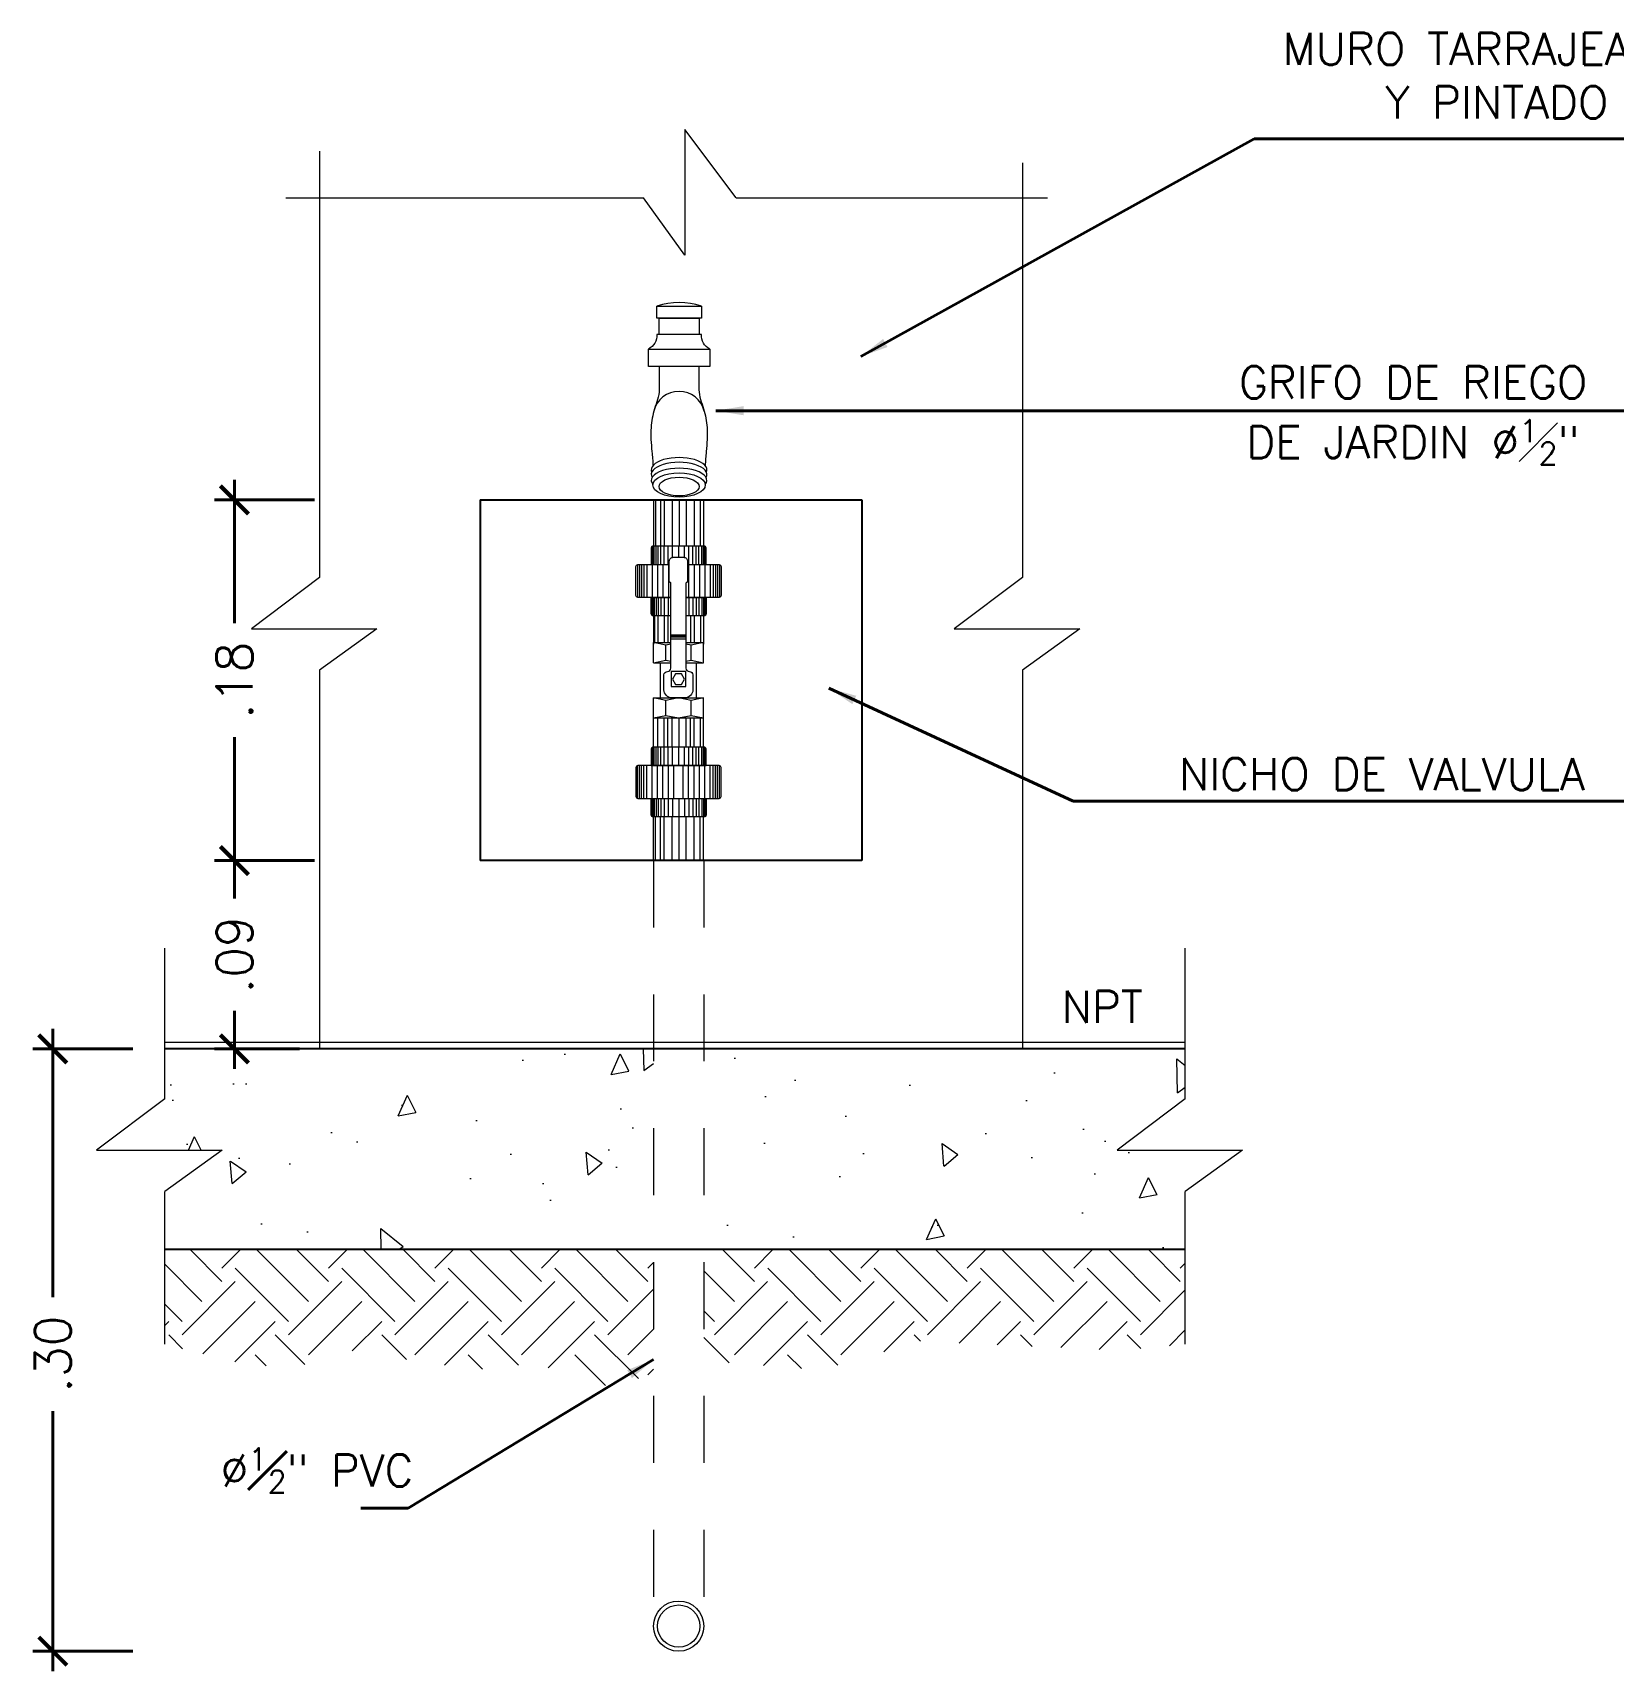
# Model space of a CAD drawing. Header units: millimetres. Extents: x 821 to 906, y 83 to 185.
# Drawn here: x 851.047 to 853.408, y 136.636 to 139.084 of the extents above; entities that cross this region are included whole.
import ezdxf

# ---------------------------------------------------------------- set-up
doc = ezdxf.new("R2010")
doc.units = ezdxf.units.MM
doc.linetypes.add('HIDDEN', pattern=[0.375, 0.25, -0.125])
for name, color, linetype, lineweight in [('A-COTAS', 1, 'Continuous', 25), ('COTAS', 22, 'Continuous', 20), ('IE-circuito alumbrado', 30, 'Continuous', 40), ('IS-DETALLES 3', 1, 'Continuous', 15), ('IS-DETALLES-0', 253, 'Continuous', 13), ('IS-DETALLES-1', 3, 'Continuous', 20), ('IS-DETALLES-2', 5, 'Continuous', 25), ('IS-LLAMADAS', 95, 'Continuous', 15), ('IS-TEXTO', 2, 'Continuous', 20), ('TEXTO3', 131, 'Continuous', 9)]:
    doc.layers.add(name, color=color, linetype=linetype, lineweight=lineweight)
doc.styles.add('ROMANS', font='romans.shx', dxfattribs={"height": 0.09})
doc.dimstyles.new('cota 50 Romans', dxfattribs={"dimtxt": 0.118, "dimasz": 0.07, "dimexe": 0.05, "dimexo": 0.05, "dimgap": 0.05, "dimtad": 0, "dimzin": 4, "dimdsep": 46, "dimtxsty": 'ROMANS', "dimblk": 'ARCHTICK', "dimcen": 0.09, "dimdle": 0.05, "dimclrd": 256, "dimclre": 256, "dimclrt": 7, "dimadec": 0, "dimazin": 0, "dimtfac": 1, "dimtofl": 0, "dimtmove": 2, "dimatfit": 3, "dimfxl": 0.2, "dimfxlon": 1, "dimtolj": 1, "dimtzin": 0, "dimarcsym": 0})

# ---------------------------------------------------------------- blocks, each defined once
blk = doc.blocks.new('_ARCHTICK')
at = {"color": 0, "linetype": 'ByBlock', "const_width": 0.15}
blk.add_lwpolyline([(-0.5, -0.5), (0.5, 0.5)], dxfattribs=at)
blk = doc.blocks.new('*D143')
at = {"layer": 'A-COTAS', "lineweight": -2, "transparency": 16777216}
for p, q in [((482.9872, 116.8268), (482.9872, 116.1572)), ((483.1872, 116.7768), (482.9372, 116.7768)), ((482.9872, 115.2236), (482.9872, 115.8729)), ((483.1872, 115.2736), (482.9372, 115.2736))]:
    blk.add_line(p, q, dxfattribs=at)
at = {"layer": 'Defpoints', "color": 0, "transparency": 16777216}
for p in [(483.2665, 116.7768), (482.9872, 115.2736), (483.653, 115.2736)]:
    blk.add_point(p, dxfattribs=at)
at = {"layer": 'A-COTAS', "lineweight": -2, "transparency": 16777216, "xscale": 0.07, "yscale": 0.07, "zscale": 0.07}
for p, rotation in [((482.9872, 116.7768), 90), ((482.9872, 115.2736), 270)]:
    blk.add_blockref('_ARCHTICK', p, dxfattribs=dict(at, rotation=rotation))
at = {"layer": 'A-COTAS', "color": 7, "transparency": 16777216, "insert": (482.9872, 116.0151), "char_height": 0.09, "attachment_point": 5, "rotation": 90, "style": 'ROMANS'}
blk.add_mtext('\\A1;.30', dxfattribs=at)
blk = doc.blocks.new('*D144')
at = {"layer": 'A-COTAS', "lineweight": -2, "transparency": 16777216}
for p, q in [((483.4404, 118.1968), (483.4404, 117.8389)), ((483.6404, 118.1468), (483.3904, 118.1468)), ((483.4404, 117.1968), (483.4404, 117.5546)), ((483.6404, 117.2468), (483.3904, 117.2468))]:
    blk.add_line(p, q, dxfattribs=at)
at = {"layer": 'Defpoints', "color": 0, "transparency": 16777216}
for p in [(483.4404, 118.1468), (484.0539, 118.1468), (484.0539, 117.2468)]:
    blk.add_point(p, dxfattribs=at)
at = {"layer": 'A-COTAS', "lineweight": -2, "transparency": 16777216, "xscale": 0.07, "yscale": 0.07, "zscale": 0.07}
for p, rotation in [((483.4404, 118.1468), 90), ((483.4404, 117.2468), 270)]:
    blk.add_blockref('_ARCHTICK', p, dxfattribs=dict(at, rotation=rotation))
at = {"layer": 'A-COTAS', "color": 7, "transparency": 16777216, "insert": (483.4404, 117.6968), "char_height": 0.09, "attachment_point": 5, "rotation": 90, "style": 'ROMANS'}
blk.add_mtext('\\A1;.18', dxfattribs=at)
blk = doc.blocks.new('*D145')
at = {"layer": 'A-COTAS', "lineweight": -2, "transparency": 16777216}
for p, q in [((483.4404, 117.2968), (483.4404, 117.1518)), ((483.6404, 117.2468), (483.3904, 117.2468)), ((483.4404, 116.7268), (483.4404, 116.8718)), ((483.603, 116.7768), (483.3904, 116.7768))]:
    blk.add_line(p, q, dxfattribs=at)
at = {"layer": 'Defpoints', "color": 0, "transparency": 16777216}
for p in [(483.4404, 117.2468), (484.0539, 117.2468), (483.653, 116.7768)]:
    blk.add_point(p, dxfattribs=at)
at = {"layer": 'A-COTAS', "lineweight": -2, "transparency": 16777216, "xscale": 0.07, "yscale": 0.07, "zscale": 0.07}
for p, rotation in [((483.4404, 117.2468), 90), ((483.4404, 116.7768), 270)]:
    blk.add_blockref('_ARCHTICK', p, dxfattribs=dict(at, rotation=rotation))
at = {"layer": 'A-COTAS', "color": 7, "transparency": 16777216, "insert": (483.4404, 117.0118), "char_height": 0.09, "attachment_point": 5, "rotation": 90, "style": 'ROMANS'}
blk.add_mtext('\\A1;.09', dxfattribs=at)
blk = doc.blocks.new('VALVULA DETALLE PLANTA')
at = {"layer": 'IS-DETALLES-1'}
for p, q in [((-0.00625, 0.03625), (-0.0125, 0.0375)), ((-0.0125, 0.0275), (-0.0125, 0.0375)), ((-0.0125, 0.0375), (-0.00378, 0.0375)), ((-0.00378, 0.03674), (-0.00625, 0.03625)), ((-0.00625, 0.02875), (-0.00625, 0.03625)), ((0.00372, 0.0375), (0.0125, 0.0375)), ((0.00625, 0.03625), (0.00372, 0.03676)), ((0.0125, 0.0375), (0.00625, 0.03625)), ((0.00625, 0.02875), (0.00625, 0.03625)), ((0.0125, 0.0275), (0.0125, 0.0375)), ((-0.0125, 0.0275), (-0.00625, 0.02875)), ((-0.0125, 0.0275), (-0.009, 0.0275)), ((-0.009, 0.01), (-0.009, 0.0275)), ((-0.009, 0.0275), (-0.00378, 0.0275)), ((-0.00625, 0.02875), (-0.00378, 0.02826)), ((0.00372, 0.02824), (0.00625, 0.02875)), ((0.00372, 0.0275), (0.011, 0.0275)), ((0.00625, 0.02875), (0.0125, 0.0275)), ((0.009, 0.01), (0.009, 0.0275)), ((0.011, 0.0275), (0.0125, 0.0275)), ((-0.00625, 0.00875), (-0.0125, 0.01)), ((-0.0125, 0), (-0.0125, 0.01)), ((-0.0125, 0.01), (-0.009, 0.01)), ((-0.009, 0.01), (0.0085, 0.01)), ((0, 0.01), (-0.00625, 0.00875)), ((-0.00625, 0.00125), (-0.00625, 0.00875)), ((0.00625, 0.00875), (0, 0.01)), ((0.0125, 0.01), (0.00625, 0.00875)), ((0.00625, 0.00125), (0.00625, 0.00875)), ((0.0085, 0.01), (0.0125, 0.01)), ((0.0125, 0), (0.0125, 0.01)), ((-0.0125, 0), (-0.00625, 0.00125)), ((-0.0125, 0), (0.0125, 0)), ((-0.00625, 0.00125), (0, 0)), ((0, 0), (0.00625, 0.00125)), ((0.00625, 0.00125), (0.0125, 0))]:
    blk.add_line(p, q, dxfattribs=at)
blk.add_lwpolyline([(-0.0007, 0.01), (-0.00321, 0.01, -0.414214), (-0.00721, 0.014), (-0.00721, 0.0214, -0.414214), (-0.00549, 0.02312), (-0.00549, 0.02312, 0.414214), (-0.00378, 0.02484), (-0.00378, 0.0671, 0.414214), (-0.00418, 0.0675), (-0.00418, 0.0675, -0.414214), (-0.00457, 0.0679), (-0.00457, 0.078, -0.414214), (-0.00257, 0.08), (0.00252, 0.08, -0.414214), (0.00452, 0.078), (0.00452, 0.0679, -0.414214), (0.00412, 0.0675), (0.00412, 0.0675, 0.414214), (0.00372, 0.0671), (0.00372, 0.03193), (0.00372, 0.02484, 0.414214), (0.00544, 0.02312), (0.00544, 0.02312, -0.414214), (0.00715, 0.0214), (0.00715, 0.014, -0.414214), (0.00315, 0.01)], format="xyb", close=True, dxfattribs=at)
for points in [[(0.00372, 0.04113), (-0.00378, 0.04113)], [(0.00372, 0.04077), (-0.00378, 0.04077)], [(0.00372, 0.04017), (-0.00378, 0.04017)], [(0.00372, 0.03915), (-0.00378, 0.03915)]]:
    blk.add_lwpolyline(points, dxfattribs=at)
for points in [[(-0.00365, 0.01562), (0.00365, 0.01562), (0.00365, 0.02312), (-0.00365, 0.02312)], [(-0.00303, 0.01929), (-0.00153, 0.01669), (0.00147, 0.01669), (0.00297, 0.01929), (0.00147, 0.02189), (-0.00153, 0.02189)]]:
    blk.add_lwpolyline(points, close=True, dxfattribs=at)
blk = doc.blocks.new('GRIFO BOTON FRENTE')
at = {"layer": 'IS-DETALLES-1'}
for p, q in [((-0.00991, 0.02949), (-0.00991, 0.01809)), ((0.00991, 0.02949), (0.00991, 0.01809))]:
    blk.add_line(p, q, dxfattribs=at)
for points in [[(-0.011, 0.05968), (0.0111, 0.05968), (0.0111, 0.05372), (-0.011, 0.05372)], [(-0.00984, 0.05372), (0.00995, 0.05372), (0.00995, 0.04564), (-0.00984, 0.04564)], [(-0.0153, 0.03834), (0.0153, 0.03834), (0.0153, 0.02969), (-0.0153, 0.02969)]]:
    blk.add_lwpolyline(points, close=True, dxfattribs=at)
blk.add_lwpolyline([(0.0111, 0.04564), (-0.011, 0.04564, -0.292678), (-0.0153, 0.03834), (0.0153, 0.03834, -0.294537)], format="xyb", close=True, dxfattribs=at)
for centre, radius, start, end in [((0.00005, 0.0288), 0.0328, 70.313, 109.687), ((0, 0.00439), 0.01293, 13.43029, 166.56971)]:
    blk.add_arc(centre, radius, start, end, dxfattribs=at)
for centre, start_param, end_param in [((0, -0.02174), 6.087128, 9.620836), ((0, -0.02706), 5.939097, 9.768867), ((0, -0.02411), 6.038566, 9.669397)]:
    blk.add_ellipse(centre, major_axis=(0.01386, 0), ratio=0.439508, start_param=start_param, end_param=end_param, dxfattribs=at)
for centre, major_axis in [((0, -0.02931), (0.01305, 0)), ((0, -0.0301), (0.00999, 0))]:
    blk.add_ellipse(centre, major_axis=major_axis, ratio=0.466647, dxfattribs=at)
for points, start_tangent, end_tangent in [([(-0.00991, 0.01809), (-0.01222, 0.00866), (-0.01393, -0.00075), (-0.01354, -0.0127), (-0.01305, -0.01969)], (-0.00753, -0.999972), (-0.005201, -0.999986)), ([(0.00991, 0.01809), (0.01222, 0.00866), (0.01393, -0.00075), (0.01354, -0.0127), (0.01305, -0.01969)], (0.00753, -0.999972), (0.005201, -0.999986))]:
    blk.add_spline(points, degree=3, dxfattribs=dict(at, start_tangent=start_tangent, end_tangent=end_tangent))
blk = doc.blocks.new('4fefew')
at = {"layer": 'IS-DETALLES-0'}
h = blk.add_hatch(dxfattribs=at)
h.set_pattern_fill('AR-CONC', color=256, scale=0.075164, angle=45, style=0)
h.set_pattern_definition([(95, (357.40905, -145.20393), (0.4145663, 0.3478624), [0.0563727, -0.6200996]), (40, (357.40905, -145.20393), (-0.4735247, 0.3260357), [0.0450982, -0.4960797]), (145.4514, (357.4436, -145.17494), (-0.0589579, 0.6738982), [0.0479094, -0.5270036]), (91.1842, (357.30275, -145.0976), (0.6551958, 0.4792534), [0.084559, -0.9301494]), (141.6356, (357.35735, -145.0577), (-0.02097, 1.0144918), [0.0718641, -0.7905052]), (36.1842, (357.30275, -145.0976), (-0.0209707, 1.0144917), [0.0676472, -0.7441195]), (66, (357.38247, -145.07106), (0.5312349, 0.1032616), [0.0563727, -0.6200996]), (11, (357.3825, -145.07106), (-0.2560888, 0.5147266), [0.0450982, -0.4960797]), (116.4514, (357.42674, -145.06245), (0.2751466, 0.617988), [0.0479094, -0.5270036]), (82.5, (357.40905, -145.20393), (-0.1704659, 0.1833915), [0, -0.4900666, 0, -0.50359605, 0, -0.49795878]), (52.5, (357.40905, -145.20393), (-0.06980664, 0.34944263), [0, -0.2871249, 0, -0.47879207, 0, -0.18978806]), (12.5, (357.29053, -145.32245), (0.29570722, 0.27173198), [0, -0.18790897, 0, -0.586276, 0, -0.77794316]), (2.5, (357.23738, -145.3756), (0.2567513, 0.36316026), [0, -0.24428167, 0, -0.3893474, 0, -0.5524524])])
h.paths.add_polyline_path([(484.6117, 116.2757), (485.8134, 116.2757), (485.8134, 116.4212), (485.9566, 116.5243), (485.6431, 116.5243), (485.8134, 116.6521), (485.8134, 116.7768), (484.6117, 116.7768)])
h.paths.add_polyline_path([(483.2665, 116.7768), (483.2665, 116.6521), (483.0963, 116.5243), (483.4097, 116.5243), (483.2665, 116.4212), (483.2665, 116.2757), (484.4864, 116.2757), (484.4864, 116.7768)])
h = blk.add_hatch(dxfattribs=at)
h.set_pattern_fill('EARTH', color=256, scale=0.751636, angle=45, style=0)
h.set_pattern_definition([(45, (357.40905, -145.20393), (2e-17, 0.26574342), [0.18790897, -0.18790897]), (45, (357.35922, -145.1541), (2e-17, 0.26574342), [0.18790897, -0.18790897]), (45, (357.3094, -145.10427), (2e-17, 0.26574342), [0.18790897, -0.18790897]), (135, (357.3094, -145.07106), (-0.26574342, 3e-17), [0.18790897, -0.18790897]), (135, (357.35922, -145.02123), (-0.26574342, 3e-17), [0.18790897, -0.18790897]), (135, (357.40905, -144.9714), (-0.26574342, 3e-17), [0.18790897, -0.18790897])])
h.paths.add_polyline_path([(484.4864, 116.2757), (483.2665, 116.2757), (483.2665, 116.0399), (483.4435, 115.9949), (483.5836, 115.9786), (483.727, 116.0242), (483.8703, 116.0014), (484.043, 115.9754), (484.1864, 115.9917), (484.3749, 115.9339), (484.4864, 115.9644)])
h.paths.add_polyline_path([(484.6117, 116.2757), (484.6117, 115.9981), (484.9033, 115.9754), (485.1509, 116.047), (485.6559, 116.0242), (485.8134, 116.0399), (485.8134, 116.2757)])
at = {"layer": 'COTAS'}
for p, q in [((483.2665, 116.6521), (483.2665, 117.028)), ((483.2665, 116.0399), (483.2665, 116.4212))]:
    blk.add_line(p, q, dxfattribs=at)
blk.add_lwpolyline([(483.2665, 116.6521), (483.0963, 116.5243), (483.4097, 116.5243), (483.2665, 116.4212)], dxfattribs=at)
at = {"layer": 'IS-DETALLES 3'}
for p, q in [((483.653, 119.0175), (483.653, 117.9529)), ((485.4068, 118.9879), (485.4068, 117.9529)), ((483.5689, 118.9009), (484.4613, 118.9009)), ((484.6922, 118.9009), (485.4696, 118.9009)), ((483.653, 117.722), (483.653, 116.7768)), ((485.4068, 117.722), (485.4068, 116.7768)), ((485.8134, 116.6521), (485.8134, 117.028)), ((485.8134, 116.0399), (485.8134, 116.4212))]:
    blk.add_line(p, q, dxfattribs=at)
at = {"layer": 'IS-DETALLES 3', "linetype": 'HIDDEN', "ltscale": 0.25}
for p, q in [((484.4864, 117.2468), (484.4864, 115.3362)), ((484.6117, 117.2468), (484.6117, 115.3362))]:
    blk.add_line(p, q, dxfattribs=at)
at = {"layer": 'IS-DETALLES 3'}
for points in [[(484.6922, 118.9009), (484.5644, 119.0712), (484.5644, 118.7578), (484.4613, 118.9009)], [(483.653, 117.9529), (483.4828, 117.8251), (483.7962, 117.8251), (483.653, 117.722)], [(485.4068, 117.9529), (485.2366, 117.8251), (485.55, 117.8251), (485.4068, 117.722)], [(485.8134, 116.6521), (485.6431, 116.5243), (485.9566, 116.5243), (485.8134, 116.4212)]]:
    blk.add_lwpolyline(points, dxfattribs=at)
for radius in [0.0626, 0.0528]:
    blk.add_circle((484.5491, 115.3362), radius, dxfattribs=at)
at = {"layer": 'IS-DETALLES-0'}
for p, q in [((484.4915, 118.1468), (484.4915, 118.0318)), ((484.504, 118.1468), (484.504, 118.0318)), ((484.5128, 118.1468), (484.5128, 118.0318)), ((484.5328, 118.1468), (484.5328, 118.0318)), ((484.5503, 118.1468), (484.5503, 118.0318)), ((484.5503, 118.1468), (484.5503, 118.0318)), ((484.5678, 118.1468), (484.5678, 118.0318)), ((484.5879, 118.1468), (484.5879, 118.0318)), ((484.6029, 118.1468), (484.6029, 118.0318)), ((484.4825, 117.9854), (484.4825, 118.0307)), ((484.4848, 117.9854), (484.4848, 118.0318)), ((484.488, 117.9854), (484.488, 118.0318)), ((484.4926, 117.9854), (484.4926, 118.0318)), ((484.4976, 117.9854), (484.4976, 118.0317)), ((484.5043, 117.9854), (484.5043, 118.0318)), ((484.5129, 117.9854), (484.5129, 118.0318)), ((484.5225, 117.9854), (484.5225, 118.0318)), ((484.5334, 118.0034), (484.5334, 118.0318)), ((484.5497, 118.0037), (484.5496, 118.0318)), ((484.5496, 118.0037), (484.5496, 118.0318)), ((484.5639, 118.0033), (484.5639, 118.0318)), ((484.5748, 117.9854), (484.5748, 118.0318)), ((484.5844, 117.9854), (484.5844, 118.0318)), ((484.593, 117.9854), (484.593, 118.0318)), ((484.5997, 117.9854), (484.5997, 118.0317)), ((484.6017, 118.0318), (484.6017, 118.0318)), ((484.6067, 117.9855), (484.6066, 118.0319)), ((484.6114, 117.9855), (484.6113, 118.0319)), ((484.6145, 117.9855), (484.6144, 118.0314)), ((484.6168, 117.9855), (484.6168, 118.0295)), ((484.4825, 117.9037), (484.4825, 117.8584)), ((484.4848, 117.9037), (484.4848, 117.8574)), ((484.488, 117.9037), (484.488, 117.8574)), ((484.4926, 117.9037), (484.4926, 117.8574)), ((484.4976, 117.9038), (484.4976, 117.8574)), ((484.5043, 117.9037), (484.5043, 117.8574)), ((484.5129, 117.9037), (484.5129, 117.8574)), ((484.5225, 117.9037), (484.5225, 117.8574)), ((484.5748, 117.9037), (484.5748, 117.8574)), ((484.5844, 117.9037), (484.5844, 117.8574)), ((484.593, 117.9037), (484.593, 117.8574)), ((484.5997, 117.9038), (484.5997, 117.8574)), ((484.6067, 117.9036), (484.6066, 117.8573)), ((484.6114, 117.9036), (484.6113, 117.8573)), ((484.6145, 117.9036), (484.6144, 117.8577)), ((484.6168, 117.9036), (484.6168, 117.8596)), ((484.4887, 117.8574), (484.4887, 117.7907)), ((484.4971, 117.8574), (484.4971, 117.7907)), ((484.5125, 117.8574), (484.5125, 117.7907)), ((484.5222, 117.8574), (484.5222, 117.7907)), ((484.5785, 117.8574), (484.5785, 117.7907)), ((484.5863, 117.8574), (484.5863, 117.8573)), ((484.5881, 117.8574), (484.5881, 117.7907)), ((484.5949, 117.8574), (484.5949, 117.8573)), ((484.6017, 117.8574), (484.6017, 117.8573)), ((484.6036, 117.8574), (484.6036, 117.7907)), ((484.4971, 117.53), (484.4971, 117.6028)), ((484.5125, 117.53), (484.5125, 117.6028)), ((484.5222, 117.53), (484.5222, 117.6028)), ((484.5328, 117.53), (484.5328, 117.6028)), ((484.5503, 117.53), (484.5503, 117.6028)), ((484.5678, 117.53), (484.5678, 117.6028)), ((484.5785, 117.53), (484.5785, 117.6028)), ((484.5881, 117.53), (484.5881, 117.6028)), ((484.6036, 117.53), (484.6036, 117.6028)), ((484.4825, 117.4837), (484.4825, 117.529)), ((484.4848, 117.4837), (484.4848, 117.53)), ((484.488, 117.4837), (484.488, 117.53)), ((484.4926, 117.4837), (484.4926, 117.53)), ((484.4976, 117.4837), (484.4976, 117.53)), ((484.5043, 117.4837), (484.5043, 117.53)), ((484.5129, 117.4837), (484.5129, 117.53)), ((484.5225, 117.4837), (484.5225, 117.53)), ((484.5334, 117.4837), (484.5334, 117.53)), ((484.5496, 117.4837), (484.5496, 117.53)), ((484.5497, 117.4837), (484.5496, 117.53)), ((484.5639, 117.4837), (484.5639, 117.53)), ((484.5748, 117.4837), (484.5748, 117.53)), ((484.5844, 117.4837), (484.5844, 117.53)), ((484.5863, 117.53), (484.5863, 117.5301)), ((484.593, 117.4837), (484.593, 117.53)), ((484.5949, 117.53), (484.5949, 117.5301)), ((484.5997, 117.4837), (484.5997, 117.53)), ((484.6017, 117.53), (484.6017, 117.5301)), ((484.6067, 117.4838), (484.6066, 117.5301)), ((484.6114, 117.4838), (484.6113, 117.5301)), ((484.6145, 117.4838), (484.6144, 117.5297)), ((484.6168, 117.4838), (484.6168, 117.5278)), ((484.4825, 117.402), (484.4825, 117.3567)), ((484.4848, 117.402), (484.4848, 117.3556)), ((484.488, 117.402), (484.488, 117.3556)), ((484.4926, 117.402), (484.4926, 117.3556)), ((484.4976, 117.402), (484.4976, 117.3557)), ((484.5043, 117.402), (484.5043, 117.3557)), ((484.5129, 117.402), (484.5129, 117.3556)), ((484.5225, 117.402), (484.5225, 117.3556)), ((484.5334, 117.402), (484.5334, 117.3556)), ((484.5497, 117.402), (484.5496, 117.3556)), ((484.5496, 117.402), (484.5496, 117.3556)), ((484.5639, 117.402), (484.5639, 117.3556)), ((484.5748, 117.402), (484.5748, 117.3556)), ((484.5844, 117.402), (484.5844, 117.3556)), ((484.593, 117.402), (484.593, 117.3557)), ((484.5997, 117.402), (484.5997, 117.3557)), ((484.6067, 117.4019), (484.6066, 117.3555)), ((484.6114, 117.4019), (484.6113, 117.3555)), ((484.6145, 117.4019), (484.6144, 117.356)), ((484.6168, 117.4019), (484.6168, 117.3579)), ((484.4915, 117.2468), (484.4915, 117.3556)), ((484.504, 117.2468), (484.504, 117.3556)), ((484.5128, 117.2468), (484.5128, 117.3556)), ((484.5328, 117.2468), (484.5328, 117.3556)), ((484.5503, 117.2468), (484.5503, 117.3556)), ((484.5503, 117.2468), (484.5503, 117.3556)), ((484.5658, 117.3556), (484.5658, 117.3556)), ((484.5678, 117.2468), (484.5678, 117.3556)), ((484.5767, 117.3556), (484.5767, 117.3556)), ((484.5863, 117.3556), (484.5863, 117.3556)), ((484.5879, 117.2468), (484.5879, 117.3556)), ((484.5949, 117.3556), (484.5949, 117.3556)), ((484.6017, 117.3556), (484.6017, 117.3556)), ((484.6029, 117.2468), (484.6029, 117.3556))]:
    blk.add_line(p, q, dxfattribs=at)
for points in [[(484.4462, 117.9854), (484.4462, 117.9039)], [(484.451, 117.9854), (484.451, 117.9037)], [(484.456, 117.9854), (484.456, 117.9037)], [(484.4624, 117.9854), (484.4624, 117.9037)], [(484.4695, 117.9854), (484.4695, 117.9037)], [(484.483, 117.9854), (484.483, 117.9037)], [(484.4965, 117.9854), (484.4965, 117.9037)], [(484.5099, 117.9854), (484.5099, 117.9037)], [(484.5234, 117.9854), (484.5234, 117.9037)], [(484.5739, 117.9854), (484.5739, 117.9037)], [(484.5874, 117.9854), (484.5874, 117.9037)], [(484.6009, 117.9854), (484.6009, 117.9037)], [(484.6143, 117.9854), (484.6143, 117.9037)], [(484.6278, 117.9854), (484.6278, 117.9037)], [(484.6349, 117.9854), (484.6349, 117.9037)], [(484.6413, 117.9854), (484.6413, 117.9037)], [(484.6463, 117.9854), (484.6463, 117.9037)], [(484.6511, 117.9854), (484.6511, 117.9039)], [(484.4462, 117.402), (484.4462, 117.4835)], [(484.451, 117.402), (484.451, 117.4837)], [(484.456, 117.402), (484.456, 117.4837)], [(484.4624, 117.402), (484.4624, 117.4837)], [(484.4695, 117.402), (484.4695, 117.4837)], [(484.483, 117.402), (484.483, 117.4837)], [(484.4965, 117.402), (484.4965, 117.4837)], [(484.5099, 117.402), (484.5099, 117.4837)], [(484.5234, 117.402), (484.5234, 117.4837)], [(484.5369, 117.402), (484.5369, 117.4837)], [(484.5604, 117.402), (484.5604, 117.4837)], [(484.5739, 117.402), (484.5739, 117.4837)], [(484.5874, 117.402), (484.5874, 117.4837)], [(484.6009, 117.402), (484.6009, 117.4837)], [(484.6143, 117.402), (484.6143, 117.4837)], [(484.6278, 117.402), (484.6278, 117.4837)], [(484.6349, 117.402), (484.6349, 117.4837)], [(484.6413, 117.402), (484.6413, 117.4837)], [(484.6463, 117.402), (484.6463, 117.4837)], [(484.6511, 117.402), (484.6511, 117.4835)]]:
    blk.add_lwpolyline(points, dxfattribs=at)
at = {"layer": 'IS-DETALLES-1'}
for p, q in [((484.486, 118.1468), (484.486, 118.0318)), ((484.6113, 118.1468), (484.6113, 118.0319)), ((484.5658, 118.0318), (484.5658, 118.0318)), ((484.5767, 118.0318), (484.5767, 118.0318)), ((484.5863, 118.0318), (484.5863, 118.0318)), ((484.5949, 118.0318), (484.5949, 118.0318)), ((484.486, 117.8574), (484.486, 117.787)), ((484.5767, 117.8574), (484.5767, 117.8573)), ((484.6113, 117.8573), (484.6113, 117.7869)), ((484.486, 117.53), (484.486, 117.6028)), ((484.6113, 117.5301), (484.6113, 117.6028)), ((484.5658, 117.53), (484.5658, 117.5301)), ((484.5767, 117.53), (484.5767, 117.5301)), ((484.486, 117.2468), (484.486, 117.3556)), ((484.6113, 117.2468), (484.6113, 117.3556)), ((485.8134, 116.7927), (483.2665, 116.7927))]:
    blk.add_line(p, q, dxfattribs=at)
for points in [[(484.5713, 117.9854), (484.6176, 117.9854), (484.6176, 118.0268, 0.414214), (484.6126, 118.0318), (484.4855, 118.0318, 0.414214), (484.4805, 118.0268), (484.4805, 117.9854), (484.5257, 117.9854)], [(484.5297, 117.9037), (484.4475, 117.9037, -0.414214), (484.4425, 117.9087), (484.4425, 117.9805, -0.414214), (484.4475, 117.9854), (484.5257, 117.9854)], [(484.5713, 117.9854), (484.6499, 117.9854, -0.414214), (484.6548, 117.9805), (484.6548, 117.9087, -0.414214), (484.6499, 117.9037), (484.5673, 117.9037)], [(484.5297, 117.8574), (484.4855, 117.8574, -0.414214), (484.4805, 117.8624), (484.4805, 117.9037), (484.5297, 117.9037)], [(484.5673, 117.9037), (484.6176, 117.9037), (484.6176, 117.8624, -0.414214), (484.6126, 117.8574), (484.5673, 117.8574)]]:
    blk.add_lwpolyline(points, format="xyb", dxfattribs=at)
for points in [[(484.6126, 117.53), (484.4855, 117.53, 0.414214), (484.4805, 117.525), (484.4805, 117.4837), (484.6176, 117.4837), (484.6176, 117.525, 0.414214)], [(484.4475, 117.402), (484.6499, 117.402, 0.414214), (484.6548, 117.4069), (484.6548, 117.4787, 0.414214), (484.6499, 117.4837), (484.4475, 117.4837, 0.414214), (484.4425, 117.4787), (484.4425, 117.4069, 0.414214)], [(484.6126, 117.3556), (484.4855, 117.3556, -0.414214), (484.4805, 117.3606), (484.4805, 117.402), (484.6176, 117.402), (484.6176, 117.3606, -0.414214)]]:
    blk.add_lwpolyline(points, format="xyb", close=True, dxfattribs=at)
at = {"layer": 'IS-DETALLES-2', "linetype": 'Continuous'}
for p, q in [((484.0539, 118.1468), (485.006, 118.1468)), ((484.0539, 118.1468), (484.0539, 117.2468)), ((485.006, 118.1468), (485.006, 117.2468)), ((485.006, 117.2468), (484.0539, 117.2468)), ((485.8134, 116.7768), (483.2665, 116.7768)), ((485.8134, 116.2757), (483.2665, 116.2757))]:
    blk.add_line(p, q, dxfattribs=at)
at = {"layer": 'IS-DETALLES-1', "xscale": 5.010905998100498, "yscale": 5.010905998100498, "zscale": 5.010905998100498}
blk.add_blockref('VALVULA DETALLE PLANTA', (484.5486, 117.6028), dxfattribs=at)
at = {"layer": 'TEXTO3', "xscale": 5.010905998100498, "yscale": 5.010905998100498, "zscale": 5.010905998100498}
blk.add_blockref('GRIFO BOTON FRENTE', (484.5501, 118.331), dxfattribs=at)
at = {"layer": 'IS-TEXTO', "style": 'ROMANS'}
for s, insert, char_height, attachment_point in [('MURO TARRAJEADO\\P Y PINTADO', (486.5633, 119.0989), 0.080174, 8), ('\\A1;GRIFO DE RIEGO\\PDE JARDIN Ø{\\H0.7x;\\S1#2;}"', (486.3819, 118.4805), 0.080174, 2), ('NICHO DE VALVULA', (485.7975, 117.4224), 0.080174, 7), ('NPT', (485.6063, 116.9216), 0.08017, 2)]:
    blk.add_mtext(s, dxfattribs=dict(at, insert=insert, char_height=char_height, attachment_point=attachment_point))
at = {"layer": 'IS-TEXTO', "lineweight": -2, "insert": (483.8872, 115.6685), "char_height": 0.080174, "attachment_point": 9, "style": 'ROMANS'}
blk.add_mtext('\\A1;Ø{\\H0.7x;\\S1#2;}" PVC', dxfattribs=at)
at = {"layer": 'A-COTAS'}
for base, p1, p2, picture, middle in [((483.4404, 118.1468), (484.0539, 117.2468), (484.0539, 118.1468), '*D144', (483.4404, 117.6968)), ((483.4404, 117.2468), (483.653, 116.7768), (484.0539, 117.2468), '*D145', (483.4404, 117.0118))]:
    dim = blk.add_linear_dim(base=base, p1=p1, p2=p2, angle=90, dimstyle='cota 50 Romans', override={"dimlfac": 0.2}, dxfattribs=at)
    dim.commit()
    dim.dimension.update_dxf_attribs({"geometry": picture, "text_midpoint": middle})
dim = blk.add_linear_dim(base=(482.9872, 115.2736), p1=(483.2665, 116.7768), p2=(483.653, 115.2736), angle=90, dimstyle='cota 50 Romans', override={"dimlfac": 0.2}, dxfattribs=at)
dim.commit()
dim.dimension.update_dxf_attribs({"geometry": '*D143', "text_midpoint": (482.9872, 116.0151), "dimtype": 128})
at = {"layer": 'IS-LLAMADAS'}
for points in [[(485.0036, 118.5046), (485.9851, 119.048), (487.2548, 119.048)], [(484.6416, 118.3695), (486.9554, 118.3695)], [(484.9239, 117.677), (485.5333, 117.3948), (486.7713, 117.3948)], [(488.0735, 117.677), (487.4641, 117.3948), (486.226, 117.3948)], [(484.4864, 116.0013), (483.8736, 115.6308), (483.7556, 115.6308)]]:
    blk.add_leader(points, dimstyle='cota 50 Romans', dxfattribs=at)

msp = doc.modelspace()

# ---------------------------------------------------------------- block references
at = {"layer": 'IE-circuito alumbrado', "xscale": 0.598694128594589, "yscale": 0.598694128594589, "zscale": 0.598694128594589}
msp.add_blockref('4fefew', (561.9152, 67.6521), dxfattribs=at)

doc.saveas('drawing.dxf')
